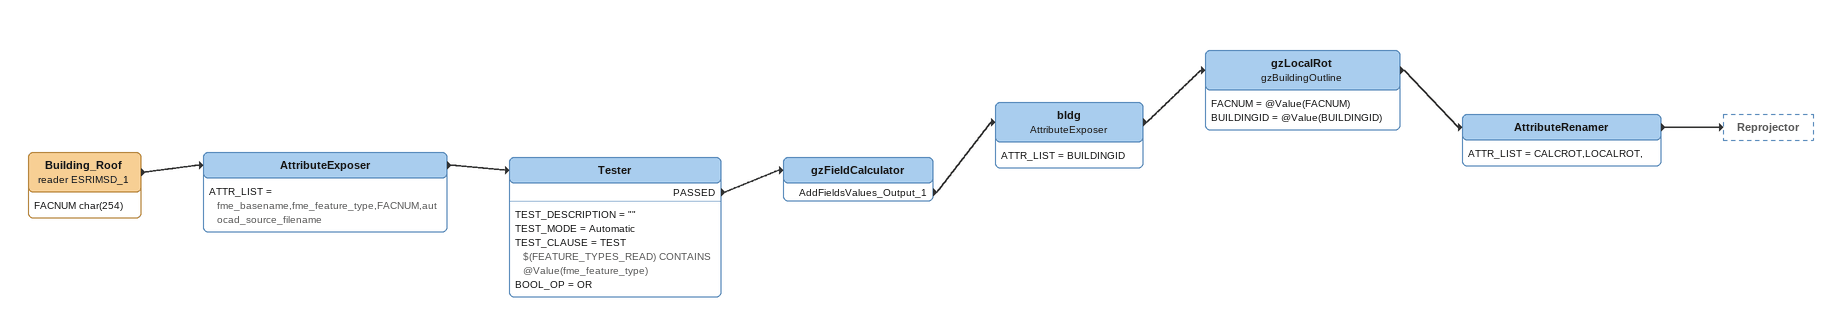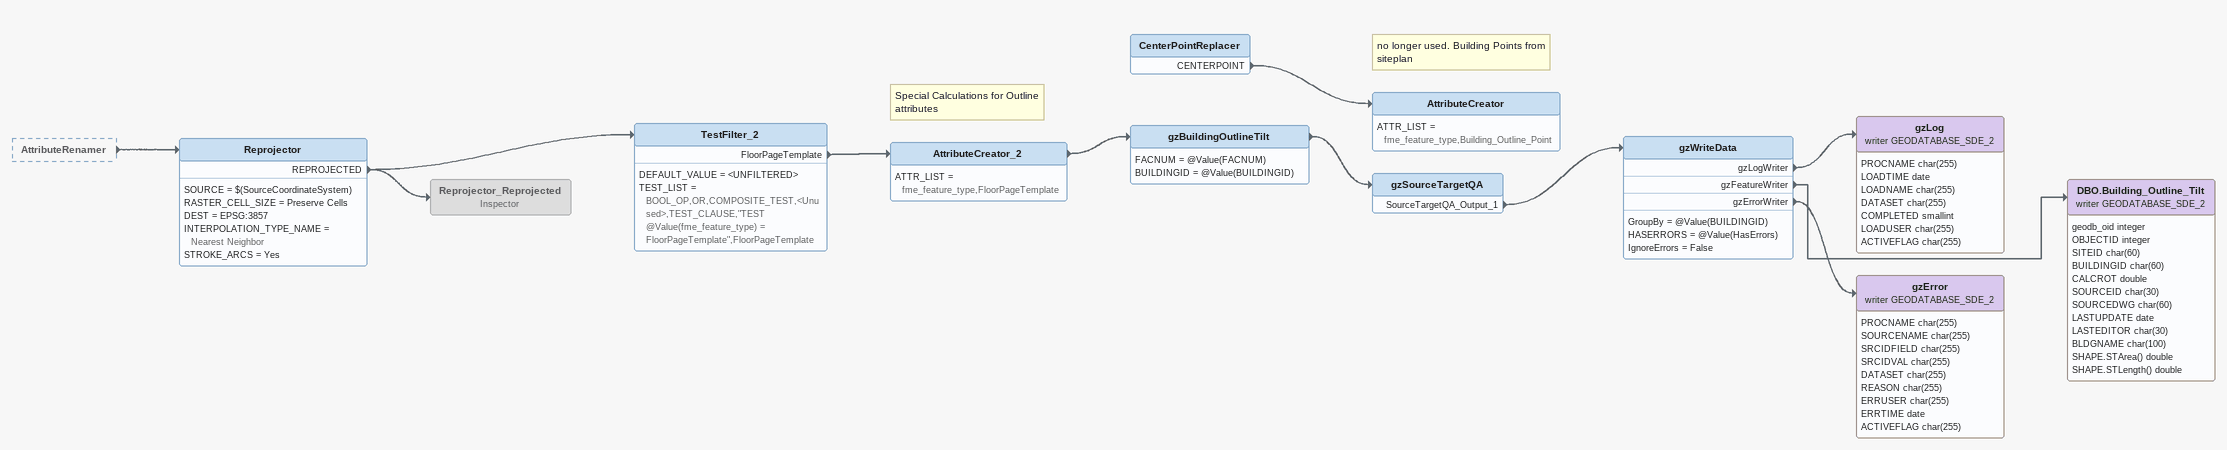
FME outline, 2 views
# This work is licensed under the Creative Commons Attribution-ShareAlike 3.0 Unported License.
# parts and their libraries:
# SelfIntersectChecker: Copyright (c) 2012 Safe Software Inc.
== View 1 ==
Building_Roof (reader ESRIMSD_1)
    attributes: FACNUM char(254)
    -> AttributeExposer
AttributeExposer
    ATTR_LIST = fme_basename,fme_feature_type,FACNUM,autocad_source_filename
    -> Tester
Tester
    TEST_DESCRIPTION = ""
    TEST_MODE = Automatic
    TEST_CLAUSE = TEST $(FEATURE_TYPES_READ) CONTAINS @Value(fme_feature_type)
    BOOL_OP = OR
    PASSED -> gzFieldCalculator
gzFieldCalculator
    AddFieldsValues_Output_1 -> bldg
bldg: AttributeExposer
    ATTR_LIST = BUILDINGID
    -> gzLocalRot
gzLocalRot: gzBuildingOutline
    FACNUM = @Value(FACNUM)
    BUILDINGID = @Value(BUILDINGID)
    -> AttributeRenamer
AttributeRenamer
    ATTR_LIST = CALCROT,LOCALROT,
    -> Reprojector

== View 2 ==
AttributeRenamer [outside]
    -> Reprojector
Reprojector
    SOURCE = $(SourceCoordinateSystem)
    RASTER_CELL_SIZE = Preserve Cells
    DEST = EPSG:3857
    INTERPOLATION_TYPE_NAME = Nearest Neighbor
    STROKE_ARCS = Yes
    REPROJECTED -> TestFilter_2
    REPROJECTED -> Reprojector_Reprojected
TestFilter_2
    DEFAULT_VALUE = <UNFILTERED>
    TEST_LIST = BOOL_OP,OR,COMPOSITE_TEST,<Unused>,TEST_CLAUSE,"TEST @Value(fme_feature_type) = FloorPageTemplate",FloorPageTemplate
    FloorPageTemplate -> AttributeCreator_2
Note: Special Calculations for Outline attributes
AttributeCreator_2
    ATTR_LIST = fme_feature_type,FloorPageTemplate
    -> gzBuildingOutlineTilt
gzBuildingOutlineTilt
    FACNUM = @Value(FACNUM)
    BUILDINGID = @Value(BUILDINGID)
    -> gzSourceTargetQA
gzSourceTargetQA
    SourceTargetQA_Output_1 -> gzWriteData
gzWriteData
    GroupBy = @Value(BUILDINGID)
    HASERRORS = @Value(HasErrors)
    IgnoreErrors = False
    gzLogWriter -> gzLog (writer GEODATABASE_SDE_2)
    gzFeatureWriter -> DBO.Building_Outline_Tilt (writer GEODATABASE_SDE_2)
    gzErrorWriter -> gzError (writer GEODATABASE_SDE_2)
gzLog (writer GEODATABASE_SDE_2)
    attributes: PROCNAME char(255), LOADTIME date, LOADNAME char(255), DATASET char(255), COMPLETED smallint, LOADUSER char(255), ACTIVEFLAG char(255)
DBO.Building_Outline_Tilt (writer GEODATABASE_SDE_2)
    attributes: geodb_oid integer, OBJECTID integer, SITEID char(60), BUILDINGID char(60), CALCROT double, SOURCEID char(30), SOURCEDWG char(60), LASTUPDATE date, LASTEDITOR char(30), BLDGNAME char(100), SHAPE.STArea() double, SHAPE.STLength() double
gzError (writer GEODATABASE_SDE_2)
    attributes: PROCNAME char(255), SOURCENAME char(255), SRCIDFIELD char(255), SRCIDVAL char(255), DATASET char(255), REASON char(255), ERRUSER char(255), ERRTIME date, ACTIVEFLAG char(255)
Reprojector_Reprojected: Inspector [off]
CenterPointReplacer
    CENTERPOINT -> AttributeCreator
Note: no longer used. Building Points from siteplan
AttributeCreator
    ATTR_LIST = fme_feature_type,Building_Outline_Point
